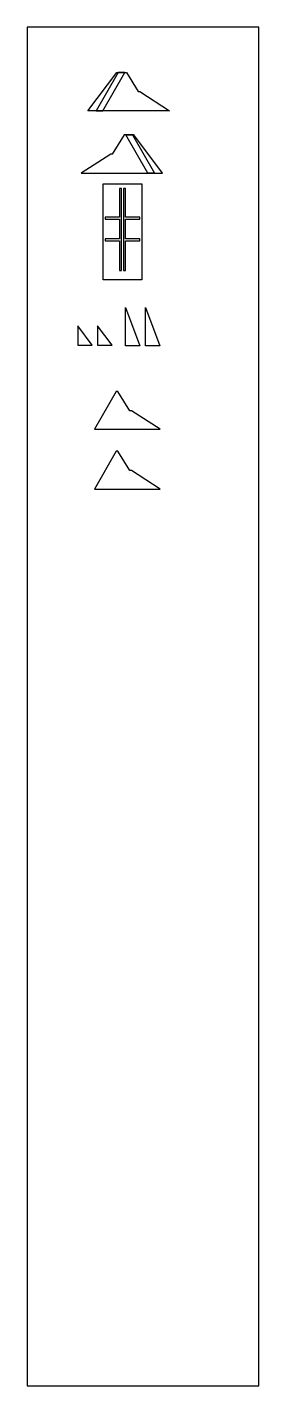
# Model space of a CAD drawing. Header units: millimetres. Extents: x 12002 to 14416, y -73069 to -58917.
import ezdxf

# ---------------------------------------------------------------- set-up
doc = ezdxf.new("R2010")
doc.units = ezdxf.units.MM

msp = doc.modelspace()

# ---------------------------------------------------------------- linework, layer by layer
for points in [[(12002, -73069, 0), (14416, -73069, 0), (14416, -58917, 0), (12002, -58917, 0), (12002, -73069, 0)], [(12935, -59388, 16), (13035, -59388, 16), (13160, -59588, 16), (13176, -59588, 16), (13485, -59788, 16), (12635, -59788, 16), (12935, -59388, 16)], [(13019, -59388, 16), (12950, -59388, 16), (12721, -59788, 16), (12791, -59788, 16), (13019, -59388, 16)], [(13114, -60039, 16), (13014, -60039, 16), (12889, -60239, 16), (12873, -60239, 16), (12564, -60439, 16), (13413, -60439, 16), (13114, -60039, 16)], [(13029, -60039, 16), (13099, -60039, 16), (13327, -60439, 16), (13258, -60439, 16), (13029, -60039, 16)], [(12795, -60549, 4), (13197, -60549, 4), (13197, -61549, 4), (12795, -61549, 4), (12795, -60549, 4)], [(12965, -60897, 4), (12815, -60897, 4), (12815, -60917, 4), (12965, -60917, 4), (12965, -61122, 4), (12815, -61122, 4), (12815, -61142, 4), (12965, -61142, 4), (12965, -61451, 4), (12985, -61451, 4), (12985, -60597, 4), (12965, -60597, 4), (12965, -60897, 4)], [(13027, -60897, 4), (13027, -60597, 4), (13007, -60597, 4), (13007, -61451, 4), (13027, -61451, 4), (13027, -61142, 4), (13177, -61142, 4), (13177, -61122, 4), (13027, -61122, 4), (13027, -60917, 4), (13177, -60917, 4), (13177, -60897, 4), (13027, -60897, 4)], [(13027, -62237, 0), (13027, -61837, 0), (13177, -62237, 0), (13027, -62237, 0)], [(13234, -62237, 0), (13234, -61837, 0), (13384, -62237, 0), (13234, -62237, 0)], [(12530, -62029, 0), (12530, -62229, 0), (12680, -62229, 0), (12530, -62029, 0)], [(12736, -62029, 0), (12736, -62229, 0), (12886, -62229, 0), (12736, -62029, 0)], [(12948, -62712, 0), (12930, -62712, 0), (12705, -63106, 0), (13388, -63106, 0), (13089, -62912, 0), (13073, -62912, 0), (12948, -62712, 0)], [(12948, -63334, 0), (12930, -63334, 0), (12705, -63728, 0), (13388, -63728, 0), (13089, -63534, 0), (13073, -63534, 0), (12948, -63334, 0)]]:
    msp.add_polyline3d(points)

doc.saveas('drawing.dxf')
